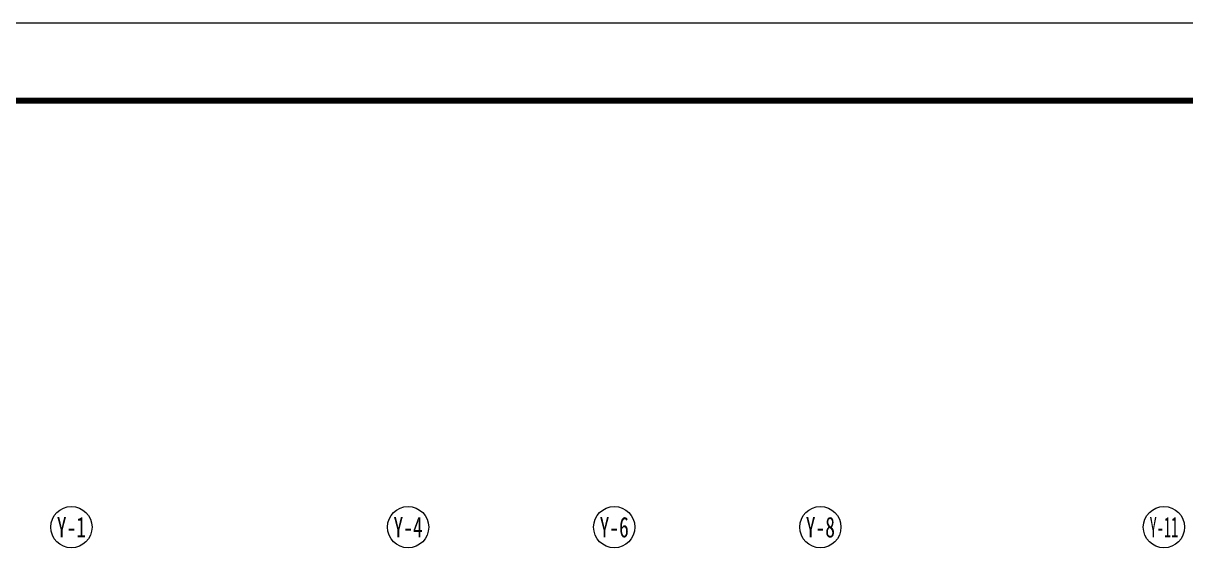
# Model space of a CAD drawing. Extents: x -307567 to 704339, y -10277 to 165507.
# Drawn here: x 124453 to 158290, y 150236 to 165506 of the extents above; entities that cross this region are included whole.
import ezdxf
from ezdxf.enums import TextEntityAlignment as Align

# ---------------------------------------------------------------- set-up
doc = ezdxf.new("R2010")
doc.units = 0
doc.header["$MEASUREMENT"] = 0
doc.layers.add('AXIS', color=7, linetype='CONTINUOUS', lineweight=5)
doc.layers.add('wode', color=250, linetype='CONTINUOUS', lineweight=0)
doc.styles.get("Standard").update_dxf_attribs({"font": 'txt', "height": 3})

msp = doc.modelspace()

# ---------------------------------------------------------------- linework, layer by layer
at = {"layer": 'AXIS', "color": 0}
msp.add_lwpolyline([(211123.29347, 165506.44355), (80863.18581, 165506.44355), (80863.18581, -10277.09273), (211123.29347, -10277.09273)], close=True, dxfattribs=at)
at = {"layer": 'AXIS', "color": 0, "const_width": 180.29081}
msp.add_lwpolyline([(208869.65839, 163252.80847), (83116.82089, 163252.80847), (83116.82089, -8023.45765), (208869.65839, -8023.45765)], close=True, dxfattribs=at)
at = {"layer": 'wode', "color": 0}
for centre in [(125855.09701, 150835.99404), (135654.96231, 150835.99404), (141654.88731, 150835.99404), (147654.81231, 150835.99404), (157654.69952, 150835.99404)]:
    msp.add_circle(centre, 599.9925, dxfattribs=at)

# ---------------------------------------------------------------- texts
for s, width, p, p2 in [('Y-1', 0.607492, (125429.85819, 150535.99779), (126280.33584, 150535.99779)), ('Y-4', 0.531555, (135229.72348, 150535.99779), (136080.20113, 150535.99779)), ('Y-6', 0.531555, (141229.64848, 150535.99779), (142080.12613, 150535.99779)), ('Y-8', 0.531555, (147229.57348, 150535.99779), (148080.05113, 150535.99779)), ('Y-11', 0.462504, (157238.43275, 150535.99779), (158070.92967, 150535.99779))]:
    msp.add_text(s, height=599.9925, dxfattribs=dict(at, width=width)).set_placement(p, p2, align=Align.FIT)

doc.saveas('drawing.dxf')
